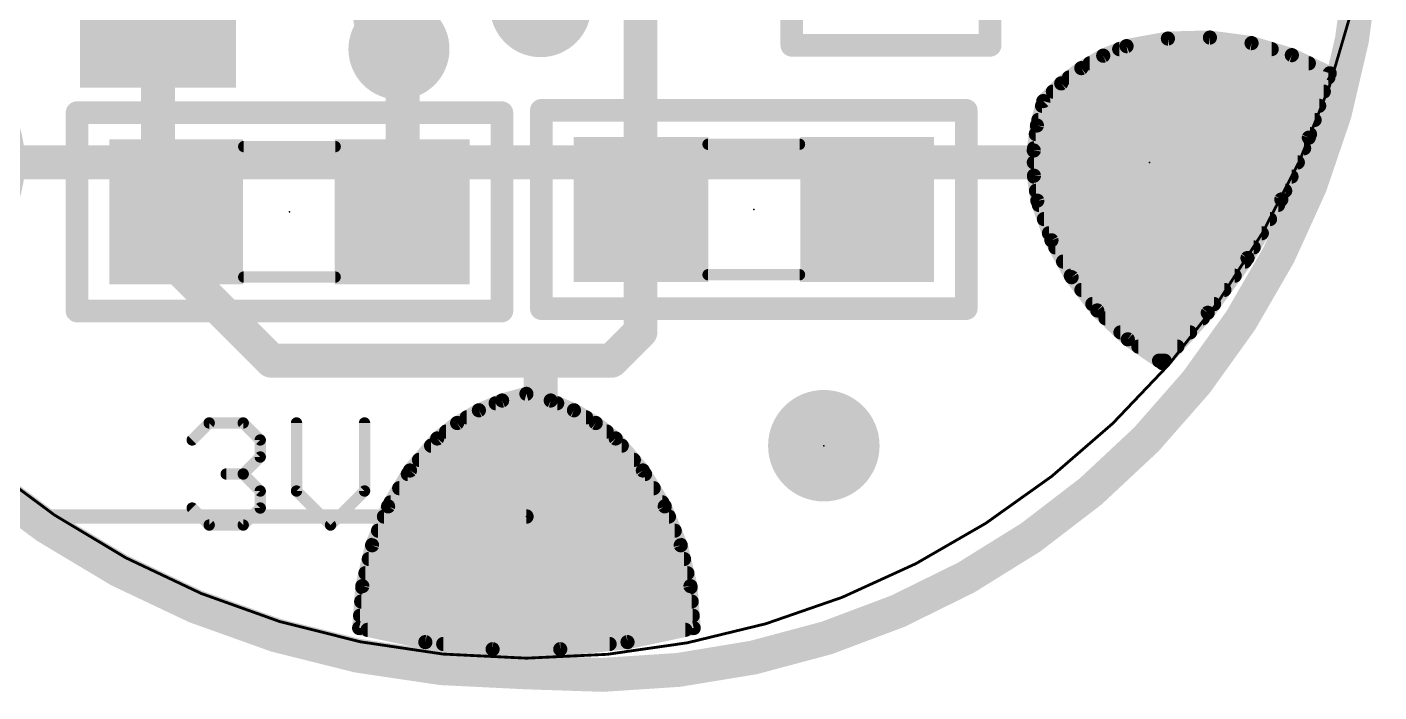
# Model space of a CAD drawing. Extents: x -11.9 to 7.7, y -7.9 to 11.9.
# Drawn here: x -4.48 to 7.65, y -7.92 to -1.96 of the extents above; entities that cross this region are included whole.
import ezdxf

# ---------------------------------------------------------------- set-up
doc = ezdxf.new("R2010")
doc.units = 0
for name, color, linetype in [('1', 12, 'CONTINUOUS'), ('16', 132, 'CONTINUOUS'), ('17', 110, 'CONTINUOUS'), ('18', 110, 'CONTINUOUS'), ('20', 53, 'CONTINUOUS'), ('21', 53, 'CONTINUOUS'), ('23', 53, 'CONTINUOUS'), ('47', 253, 'CONTINUOUS'), ('51', 53, 'CONTINUOUS')]:
    doc.layers.add(name, color=color, linetype=linetype)

# ---------------------------------------------------------------- blocks, each defined once
blk = doc.blocks.new('RECT')
blk.add_solid([(-0.5, -0.5), (0.5, -0.5), (-0.5, 0.5), (0.5, 0.5)])
blk = doc.blocks.new('PIE')
at = {"const_width": 0.5}
blk.add_lwpolyline([(0, -0.25, 1), (0, 0.25, 1), (0, -0.25)], format="xyb", dxfattribs=at)
blk = doc.blocks.new('ROUNDP')
at = {"const_width": 0.5}
blk.add_lwpolyline([(0, -0.25, 1), (0, 0.25, 1), (0, -0.25)], format="xyb", dxfattribs=at)
blk = doc.blocks.new('ROUNDV')
at = {"const_width": 0.5}
blk.add_lwpolyline([(0, -0.25, 1), (0, 0.25, 1), (0, -0.25)], format="xyb", dxfattribs=at)

msp = doc.modelspace()

# ---------------------------------------------------------------- linework, layer by layer
at = {"layer": '1'}
for points, const_width in [([(1.023, -1.651), (1.023, -3.597)], 0.3048), ([(-3.304, -3.455), (-3.304, -1.806)], 0.3048), ([(-1.109, -2.159), (-1.143, -2.159)], 0.3048), ([(-1.109, -3.618), (-1.109, -2.159)], 0.3048), ([(5.7525, -2.0643), (5.3818, -2.1322)], 0.127), ([(6.1294, -2.0552), (5.7525, -2.0643)], 0.127), ([(6.503, -2.1052), (6.1294, -2.0552)], 0.127), ([(6.8642, -2.213), (6.503, -2.1052)], 0.127), ([(5.1725, -2.2175), (4.9761, -2.3295)], 0.127), ([(5.3818, -2.1322), (5.1725, -2.2175)], 0.127), ([(5.316, -2.159), (6.6833, -2.159)], 0.127), ([(7.204, -2.376), (6.8642, -2.213)], 0.127), ([(4.9761, -2.3295), (4.7961, -2.4661)], 0.127), ([(5.0524, -2.286), (7.0164, -2.286)], 0.127), ([(4.7961, -2.4661), (4.6354, -2.625)], 0.127), ([(4.866, -2.413), (7.192, -2.413)], 0.127), ([(7.0166, -2.9529), (7.204, -2.376)], 0.127), ([(4.7213, -2.54), (7.1507, -2.54)], 0.127), ([(4.6354, -2.625), (4.5781, -2.8436)], 0.127), ([(4.6244, -2.667), (7.1095, -2.667)], 0.127), ([(4.5781, -2.8436), (4.5498, -3.0679)], 0.127), ([(4.5911, -2.794), (7.0682, -2.794)], 0.127), ([(4.5683, -2.921), (7.0269, -2.921)], 0.127), ([(6.7698, -3.5071), (7.0166, -2.9529)], 0.127), ([(3.055, -3.597), (3.477, -3.175)], 0.3048), ([(3.477, -3.175), (5.588, -3.175)], 0.3048), ([(4.5498, -3.0679), (4.551, -3.2939)], 0.127), ([(4.5523, -3.048), (6.9742, -3.048)], 0.127), ([(4.5504, -3.175), (6.9177, -3.175)], 0.127), ([(4.551, -3.2939), (4.5818, -3.5178)], 0.127), ([(4.5522, -3.302), (6.8611, -3.302)], 0.127), ([(-3.141, -3.618), (-3.304, -3.455)], 0.3048), ([(4.5696, -3.429), (6.8046, -3.429)], 0.127), ([(-3.141, -3.618), (-3.141, -4.098)], 0.3048), ([(1.023, -3.597), (1.023, -4.692)], 0.3048), ([(4.5818, -3.5178), (4.7083, -3.8729)], 0.127), ([(4.5954, -3.556), (6.7416, -3.556)], 0.127), ([(6.4665, -4.0324), (6.7698, -3.5071)], 0.127), ([(4.6407, -3.683), (6.6683, -3.683)], 0.127), ([(4.6859, -3.81), (6.5949, -3.81)], 0.127), ([(4.7083, -3.8729), (4.8889, -4.2037)], 0.127), ([(4.7433, -3.937), (6.5216, -3.937)], 0.127), ([(-3.141, -4.098), (-2.286, -4.953)], 0.3048), ([(4.8126, -4.064), (6.4436, -4.064)], 0.127), ([(6.1099, -4.5232), (6.4665, -4.0324)], 0.127), ([(4.8819, -4.191), (6.3513, -4.191)], 0.127), ([(4.8889, -4.2037), (5.119, -4.5023)], 0.127), ([(4.977, -4.318), (6.259, -4.318)], 0.127), ([(5.0748, -4.445), (6.1668, -4.445)], 0.127), ([(5.119, -4.5023), (5.3929, -4.7612)], 0.127), ([(5.704, -4.974), (6.1099, -4.5232)], 0.127), ([(1.023, -4.692), (0.762, -4.953)], 0.3048), ([(5.1927, -4.572), (6.066, -4.572)], 0.127), ([(5.3271, -4.699), (5.9517, -4.699)], 0.127), ([(5.3929, -4.7612), (5.704, -4.974)], 0.127), ([(0.127, -4.953), (-2.286, -4.953)], 0.3048), ([(0.762, -4.953), (0.127, -4.953)], 0.3048), ([(0.127, -6.35), (0.127, -4.953)], 0.3048), ([(5.4877, -4.826), (5.8373, -4.826)], 0.127), ([(5.6733, -4.953), (5.723, -4.953)], 0.127), ([(0, -5.25), (-0.218, -5.3097)], 0.127), ([(0.218, -5.3097), (0, -5.25)], 0.127), ([(-0.4263, -5.3973), (-0.6214, -5.5114)], 0.127), ([(-0.218, -5.3097), (-0.4263, -5.3973)], 0.127), ([(-0.2758, -5.334), (0.2758, -5.334)], 0.127), ([(0.4263, -5.3973), (0.218, -5.3097)], 0.127), ([(0.6214, -5.5114), (0.4263, -5.3973)], 0.127), ([(-0.6214, -5.5114), (-0.8, -5.65)], 0.127), ([(-0.5352, -5.461), (0.5352, -5.461)], 0.127), ([(0.8, -5.65), (0.6214, -5.5114)], 0.127), ([(-0.7201, -5.588), (0.7201, -5.588)], 0.127), ([(-0.8, -5.65), (-1.0442, -5.9371)], 0.127), ([(-0.8553, -5.715), (0.8553, -5.715)], 0.127), ([(1.0442, -5.9371), (0.8, -5.65)], 0.127), ([(-0.9633, -5.842), (0.9633, -5.842)], 0.127), ([(-1.0442, -5.9371), (-1.2405, -6.2589)], 0.127), ([(-1.0636, -5.969), (1.0636, -5.969)], 0.127), ([(1.2405, -6.2589), (1.0442, -5.9371)], 0.127), ([(-1.1411, -6.096), (1.1411, -6.096)], 0.127), ([(-1.2186, -6.223), (1.2186, -6.223)], 0.127), ([(-1.2405, -6.2589), (-1.384, -6.6075)], 0.127), ([(-1.278, -6.35), (1.278, -6.35)], 0.127), ([(0.127, -6.35), (0, -6.35)], 0.3048), ([(1.384, -6.6075), (1.2405, -6.2589)], 0.127), ([(-1.3303, -6.477), (1.3303, -6.477)], 0.127), ([(-1.384, -6.6075), (-1.4712, -6.9742)], 0.127), ([(-1.3826, -6.604), (1.3826, -6.604)], 0.127), ([(1.4712, -6.9742), (1.384, -6.6075)], 0.127), ([(-1.4134, -6.731), (1.4134, -6.731)], 0.127), ([(-1.4436, -6.858), (1.4436, -6.858)], 0.127), ([(-1.4712, -6.9742), (-1.5, -7.35)], 0.127), ([(-1.472, -6.985), (1.472, -6.985)], 0.127), ([(1.5, -7.35), (1.4712, -6.9742)], 0.127), ([(-1.4818, -7.112), (1.4818, -7.112)], 0.127), ([(-1.4915, -7.239), (1.4915, -7.239)], 0.127), ([(-1.5, -7.35), (-0.9066, -7.4761)], 0.127), ([(-1.4247, -7.366), (1.4247, -7.366)], 0.127), ([(0.9066, -7.4761), (1.5, -7.35)], 0.127), ([(-0.9066, -7.4761), (-0.3033, -7.5395)], 0.127), ([(-0.7461, -7.493), (0.7461, -7.493)], 0.127), ([(-0.3033, -7.5395), (0.3033, -7.5395)], 0.127), ([(0.3033, -7.5395), (0.9066, -7.4761)], 0.127)]:
    msp.add_lwpolyline(points, dxfattribs=dict(at, const_width=const_width))
for points, const_width in [([(-1.143, -2.0828, 1), (-1.143, -2.2352)], 0.1524), ([(-1.0328, -2.159, 1), (-1.1852, -2.159)], 0.1524), ([(-1.109, -2.2352, 1), (-1.109, -2.0828)], 0.1524), ([(5.7518, -2.0325, 1), (5.7533, -2.096)], 0.0635), ([(5.7583, -2.0955, 1), (5.7468, -2.033)], 0.0635), ([(6.1336, -2.0237, 1), (6.1252, -2.0867)], 0.0635), ([(6.1301, -2.0869, 1), (6.1286, -2.0234)], 0.0635), ([(6.512, -2.0747, 1), (6.4939, -2.1356)], 0.0635), ([(6.4988, -2.1366, 1), (6.5072, -2.0737)], 0.0635), ([(5.1605, -2.1881, 1), (5.1845, -2.2469)], 0.0635), ([(5.1882, -2.2451, 1), (5.1568, -2.1899)], 0.0635), ([(5.316, -2.1273, 1), (5.316, -2.1908)], 0.0635), ([(5.3761, -2.1009, 1), (5.3875, -2.1634)], 0.0635), ([(5.3938, -2.1616, 1), (5.3698, -2.1028)], 0.0635), ([(6.6833, -2.1908, 1), (6.6833, -2.1273)], 0.0635), ([(6.8779, -2.1843, 1), (6.8504, -2.2416)], 0.0635), ([(6.8551, -2.2434, 1), (6.8732, -2.1826)], 0.0635), ([(4.9604, -2.3019, 1), (4.9919, -2.357)], 0.0635), ([(4.9953, -2.3547, 1), (4.9569, -2.3042)], 0.0635), ([(5.0524, -2.2542, 1), (5.0524, -2.3178)], 0.0635), ([(7.0164, -2.3178, 1), (7.0164, -2.2542)], 0.0635), ([(4.7769, -2.4408, 1), (4.8153, -2.4914)], 0.0635), ([(4.8184, -2.4886, 1), (4.7737, -2.4435)], 0.0635), ([(4.866, -2.3813, 1), (4.866, -2.4448)], 0.0635), ([(7.2342, -2.3858, 1), (7.1738, -2.3661)], 0.0635), ([(7.1903, -2.4046, 1), (7.2178, -2.3473)], 0.0635), ([(7.192, -2.4448, 1), (7.192, -2.3813)], 0.0635), ([(4.7213, -2.5082, 1), (4.7213, -2.5718)], 0.0635), ([(7.1507, -2.5718, 1), (7.1507, -2.5082)], 0.0635), ([(4.6244, -2.6353, 1), (4.6244, -2.6988)], 0.0635), ([(4.613, -2.6024, 1), (4.6577, -2.6476)], 0.0635), ([(4.6661, -2.633, 1), (4.6047, -2.6169)], 0.0635), ([(7.1095, -2.6988, 1), (7.1095, -2.6353)], 0.0635), ([(4.6096, -2.8476, 1), (4.5466, -2.8397)], 0.0635), ([(4.5911, -2.7622, 1), (4.5911, -2.8258)], 0.0635), ([(7.0682, -2.8258, 1), (7.0682, -2.7622)], 0.0635), ([(4.5683, -2.8893, 1), (4.5683, -2.9528)], 0.0635), ([(4.5474, -2.8356, 1), (4.6088, -2.8517)], 0.0635), ([(7.0456, -2.9658, 1), (6.9876, -2.94)], 0.0635), ([(7.0269, -2.9528, 1), (7.0269, -2.8893)], 0.0635), ([(3.477, -3.0988, 1), (3.477, -3.2512)], 0.1524), ([(3.5309, -3.2289, 1), (3.4231, -3.1211)], 0.1524), ([(4.5816, -3.0677, 1), (4.5181, -3.0681)], 0.0635), ([(4.5523, -3.0162, 1), (4.5523, -3.0798)], 0.0635), ([(5.588, -3.2512, 1), (5.588, -3.0988)], 0.1524), ([(6.9742, -3.0798, 1), (6.9742, -3.0162)], 0.0635), ([(6.9864, -2.9431, 1), (7.0468, -2.9627)], 0.0635), ([(4.5183, -3.0639, 1), (4.5813, -3.0719)], 0.0635), ([(4.5504, -3.1433, 1), (4.5504, -3.2068)], 0.0635), ([(6.9177, -3.2068, 1), (6.9177, -3.1433)], 0.0635), ([(4.5825, -3.2896, 1), (4.5196, -3.2982)], 0.0635), ([(4.5193, -3.2941, 1), (4.5828, -3.2937)], 0.0635), ([(4.5522, -3.2702, 1), (4.5522, -3.3338)], 0.0635), ([(6.8611, -3.3338, 1), (6.8611, -3.2702)], 0.0635), ([(-3.2501, -3.4011, 1), (-3.3579, -3.5089)], 0.1524), ([(-3.3802, -3.455, 1), (-3.2278, -3.455)], 0.1524), ([(4.5696, -3.3973, 1), (4.5696, -3.4608)], 0.0635), ([(6.8046, -3.4608, 1), (6.8046, -3.3973)], 0.0635), ([(-3.0648, -3.618, 1), (-3.2172, -3.618)], 0.1524), ([(-3.1949, -3.6719, 1), (-3.0871, -3.5641)], 0.1524), ([(1.0992, -3.597, 1), (0.9468, -3.597)], 0.1524), ([(3.0011, -3.5431, 1), (3.1089, -3.6509)], 0.1524), ([(4.6117, -3.5072, 1), (4.5519, -3.5285)], 0.0635), ([(4.5503, -3.5221, 1), (4.6132, -3.5135)], 0.0635), ([(4.5954, -3.5242, 1), (4.5954, -3.5878)], 0.0635), ([(6.7408, -3.4942, 1), (6.7988, -3.52)], 0.0635), ([(6.7416, -3.5878, 1), (6.7416, -3.5242)], 0.0635), ([(6.7973, -3.523, 1), (6.7423, -3.4912)], 0.0635), ([(-1.1852, -3.618, 1), (-1.0328, -3.618)], 0.1524), ([(0.9468, -3.597, 1), (1.0992, -3.597)], 0.1524), ([(4.6407, -3.6513, 1), (4.6407, -3.7148)], 0.0635), ([(6.6683, -3.7148, 1), (6.6683, -3.6513)], 0.0635), ([(4.6859, -3.7782, 1), (4.6859, -3.8418)], 0.0635), ([(6.5949, -3.8418, 1), (6.5949, -3.7782)], 0.0635), ([(4.7362, -3.8577, 1), (4.6805, -3.8881)], 0.0635), ([(4.6784, -3.8835, 1), (4.7383, -3.8622)], 0.0635), ([(4.7433, -3.9053, 1), (4.7433, -3.9688)], 0.0635), ([(6.5216, -3.9688, 1), (6.5216, -3.9053)], 0.0635), ([(-3.0871, -4.0441, 1), (-3.1949, -4.1519)], 0.1524), ([(4.8126, -4.0323, 1), (4.8126, -4.0957)], 0.0635), ([(6.439, -4.0166, 1), (6.494, -4.0483)], 0.0635), ([(6.4922, -4.0511, 1), (6.4408, -4.0138)], 0.0635), ([(6.4436, -4.0957, 1), (6.4436, -4.0323)], 0.0635), ([(-3.2172, -4.098, 1), (-3.0648, -4.098)], 0.1524), ([(4.8819, -4.1593, 1), (4.8819, -4.2227)], 0.0635), ([(4.914, -4.1844, 1), (4.8637, -4.2231)], 0.0635), ([(4.861, -4.2189, 1), (4.9168, -4.1885)], 0.0635), ([(6.3513, -4.2227, 1), (6.3513, -4.1593)], 0.0635), ([(4.977, -4.2863, 1), (4.977, -4.3498)], 0.0635), ([(6.259, -4.3498, 1), (6.259, -4.2863)], 0.0635), ([(5.0748, -4.4133, 1), (5.0748, -4.4768)], 0.0635), ([(5.1408, -4.4792, 1), (5.0972, -4.5254)], 0.0635), ([(5.0938, -4.5217, 1), (5.1441, -4.4829)], 0.0635), ([(6.0843, -4.5046, 1), (6.1356, -4.5419)], 0.0635), ([(6.1335, -4.5445, 1), (6.0863, -4.502)], 0.0635), ([(6.1668, -4.4768, 1), (6.1668, -4.4133)], 0.0635), ([(1.0769, -4.7459, 1), (0.9691, -4.6381)], 0.1524), ([(5.1927, -4.5403, 1), (5.1927, -4.6037)], 0.0635), ([(6.066, -4.6037, 1), (6.066, -4.5403)], 0.0635), ([(0.9468, -4.692, 1), (1.0992, -4.692)], 0.1524), ([(5.3271, -4.6673, 1), (5.3271, -4.7307)], 0.0635), ([(5.4109, -4.735, 1), (5.375, -4.7874)], 0.0635), ([(5.3711, -4.7843, 1), (5.4147, -4.7381)], 0.0635), ([(5.9517, -4.7307, 1), (5.9517, -4.6673)], 0.0635), ([(-2.286, -4.8768, 1), (-2.286, -5.0292)], 0.1524), ([(-2.3399, -5.0069, 1), (-2.2321, -4.8991)], 0.1524), ([(0.127, -4.8768, 1), (0.127, -5.0292)], 0.1524), ([(0.2032, -4.953, 1), (0.0508, -4.953)], 0.1524), ([(0.127, -5.0292, 1), (0.127, -4.8768)], 0.1524), ([(0.7081, -4.8991, 1), (0.8159, -5.0069)], 0.1524), ([(0.762, -5.0292, 1), (0.762, -4.8768)], 0.1524), ([(5.4877, -4.7943, 1), (5.4877, -4.8578)], 0.0635), ([(5.8373, -4.8578, 1), (5.8373, -4.7943)], 0.0635), ([(5.6733, -4.9213, 1), (5.6733, -4.9848)], 0.0635), ([(5.6804, -4.9528, 1), (5.7276, -4.9953)], 0.0635), ([(5.6861, -5.0002, 1), (5.722, -4.9478)], 0.0635), ([(5.723, -4.9848, 1), (5.723, -4.9213)], 0.0635), ([(0.0084, -5.2194, 1), (-0.0084, -5.2806)], 0.0635), ([(0.0084, -5.2806, 1), (-0.0084, -5.2194)], 0.0635), ([(-0.4103, -5.4247, 1), (-0.4424, -5.3699)], 0.0635), ([(-0.2758, -5.3023, 1), (-0.2758, -5.3658)], 0.0635), ([(-0.2264, -5.2791, 1), (-0.2096, -5.3403)], 0.0635), ([(-0.2057, -5.339, 1), (-0.2303, -5.2804)], 0.0635), ([(0.2303, -5.2804, 1), (0.2057, -5.339)], 0.0635), ([(0.2096, -5.3403, 1), (0.2264, -5.2791)], 0.0635), ([(0.2758, -5.3658, 1), (0.2758, -5.3023)], 0.0635), ([(0.4424, -5.3699, 1), (0.4103, -5.4247)], 0.0635), ([(-0.6375, -5.484, 1), (-0.6054, -5.5388)], 0.0635), ([(-0.602, -5.5365, 1), (-0.6409, -5.4863)], 0.0635), ([(-0.5352, -5.4293, 1), (-0.5352, -5.4928)], 0.0635), ([(-0.4386, -5.3681, 1), (-0.414, -5.4266)], 0.0635), ([(0.414, -5.4266, 1), (0.4386, -5.3681)], 0.0635), ([(0.5352, -5.4928, 1), (0.5352, -5.4293)], 0.0635), ([(0.6409, -5.4863, 1), (0.602, -5.5365)], 0.0635), ([(0.6054, -5.5388, 1), (0.6375, -5.484)], 0.0635), ([(-0.7201, -5.5563, 1), (-0.7201, -5.6197)], 0.0635), ([(0.7201, -5.6197, 1), (0.7201, -5.5563)], 0.0635), ([(-0.8553, -5.6833, 1), (-0.8553, -5.7467)], 0.0635), ([(-0.8195, -5.6249, 1), (-0.7805, -5.6751)], 0.0635), ([(-0.7758, -5.6706, 1), (-0.8242, -5.6294)], 0.0635), ([(0.8242, -5.6294, 1), (0.7758, -5.6706)], 0.0635), ([(0.7805, -5.6751, 1), (0.8195, -5.6249)], 0.0635), ([(0.8553, -5.7467, 1), (0.8553, -5.6833)], 0.0635), ([(-0.9633, -5.8103, 1), (-0.9633, -5.8738)], 0.0635), ([(0.9633, -5.8738, 1), (0.9633, -5.8103)], 0.0635), ([(-1.0636, -5.9373, 1), (-1.0636, -6.0008)], 0.0635), ([(-1.0684, -5.9166, 1), (-1.02, -5.9577)], 0.0635), ([(-1.0171, -5.9537, 1), (-1.0713, -5.9206)], 0.0635), ([(1.0713, -5.9206, 1), (1.0171, -5.9537)], 0.0635), ([(1.02, -5.9577, 1), (1.0684, -5.9166)], 0.0635), ([(1.0636, -6.0008, 1), (1.0636, -5.9373)], 0.0635), ([(-1.1411, -6.0643, 1), (-1.1411, -6.1277)], 0.0635), ([(1.1411, -6.1277, 1), (1.1411, -6.0643)], 0.0635), ([(-1.2186, -6.1913, 1), (-1.2186, -6.2547)], 0.0635), ([(1.2186, -6.2547, 1), (1.2186, -6.1913)], 0.0635), ([(-1.278, -6.3183, 1), (-1.278, -6.3818)], 0.0635), ([(-1.2676, -6.2424, 1), (-1.2134, -6.2755)], 0.0635), ([(-1.2111, -6.271, 1), (-1.2698, -6.2468)], 0.0635), ([(0, -6.2738, 1), (0, -6.4262)], 0.1524), ([(0.0508, -6.35, 1), (0.2032, -6.35)], 0.1524), ([(0.127, -6.4262, 1), (0.127, -6.2738)], 0.1524), ([(1.2698, -6.2468, 1), (1.2111, -6.271)], 0.0635), ([(1.2134, -6.2755, 1), (1.2676, -6.2424)], 0.0635), ([(1.278, -6.3818, 1), (1.278, -6.3183)], 0.0635), ([(-1.3303, -6.4453, 1), (-1.3303, -6.5088)], 0.0635), ([(1.3303, -6.5088, 1), (1.3303, -6.4453)], 0.0635), ([(-1.3531, -6.6148, 1), (-1.4149, -6.6001)], 0.0635), ([(-1.3826, -6.5723, 1), (-1.3826, -6.6357)], 0.0635), ([(1.4149, -6.6001, 1), (1.3531, -6.6148)], 0.0635), ([(1.3826, -6.6357, 1), (1.3826, -6.5723)], 0.0635), ([(-1.4134, -6.6993, 1), (-1.4134, -6.7628)], 0.0635), ([(-1.4133, -6.5954, 1), (-1.3546, -6.6196)], 0.0635), ([(1.3546, -6.6196, 1), (1.4133, -6.5954)], 0.0635), ([(1.4134, -6.7628, 1), (1.4134, -6.6993)], 0.0635), ([(-1.4436, -6.8263, 1), (-1.4436, -6.8898)], 0.0635), ([(1.4436, -6.8898, 1), (1.4436, -6.8263)], 0.0635), ([(-1.472, -6.9533, 1), (-1.472, -7.0168)], 0.0635), ([(-1.5021, -6.9668, 1), (-1.4403, -6.9815)], 0.0635), ([(-1.4396, -6.9766, 1), (-1.5029, -6.9717)], 0.0635), ([(1.5029, -6.9717, 1), (1.4396, -6.9766)], 0.0635), ([(1.4403, -6.9815, 1), (1.5021, -6.9668)], 0.0635), ([(1.472, -7.0168, 1), (1.472, -6.9533)], 0.0635), ([(-1.4818, -7.0803, 1), (-1.4818, -7.1437)], 0.0635), ([(1.4818, -7.1437, 1), (1.4818, -7.0803)], 0.0635), ([(-1.4915, -7.2073, 1), (-1.4915, -7.2708)], 0.0635), ([(1.4915, -7.2708, 1), (1.4915, -7.2073)], 0.0635), ([(-1.4934, -7.3189, 1), (-1.5066, -7.3811)], 0.0635), ([(-1.5317, -7.3476, 1), (-1.4683, -7.3524)], 0.0635), ([(-1.4247, -7.3343, 1), (-1.4247, -7.3978)], 0.0635), ([(1.4247, -7.3978, 1), (1.4247, -7.3343)], 0.0635), ([(1.4683, -7.3524, 1), (1.5317, -7.3476)], 0.0635), ([(1.5066, -7.3811, 1), (1.4934, -7.3189)], 0.0635), ([(-0.9033, -7.4445, 1), (-0.9099, -7.5077)], 0.0635), ([(-0.9132, -7.5072, 1), (-0.9, -7.4451)], 0.0635), ([(-0.7461, -7.4613, 1), (-0.7461, -7.5248)], 0.0635), ([(-0.3033, -7.5078, 1), (-0.3033, -7.5713)], 0.0635), ([(-0.3066, -7.5711, 1), (-0.3, -7.508)], 0.0635), ([(0.3, -7.508, 1), (0.3066, -7.5711)], 0.0635), ([(0.3033, -7.5713, 1), (0.3033, -7.5078)], 0.0635), ([(0.7461, -7.5248, 1), (0.7461, -7.4613)], 0.0635), ([(0.9, -7.4451, 1), (0.9132, -7.5072)], 0.0635), ([(0.9099, -7.5077, 1), (0.9033, -7.4445)], 0.0635)]:
    msp.add_lwpolyline(points, format="xyb", dxfattribs=dict(at, const_width=const_width))
at = {"layer": '16'}
for points, const_width in [([(-7.747, 0, 0.4142), (0, -7.747)], 0.3048), ([(0, -7.747, 0.4142), (7.493, -1.397)], 0.3048), ([(-1.397, -1.778, 0.4142), (-1.143, -2.159)], 0.3048), ([(-1.1579, -2.2337, 1), (-1.1281, -2.0843)], 0.1524), ([(5.7518, -2.0325, 1), (5.7533, -2.096)], 0.0635), ([(5.7583, -2.0955, 1), (5.7468, -2.033)], 0.0635), ([(6.1336, -2.0237, 1), (6.1252, -2.0867)], 0.0635), ([(6.1301, -2.0869, 1), (6.1286, -2.0234)], 0.0635), ([(6.512, -2.0747, 1), (6.4939, -2.1356)], 0.0635), ([(6.4988, -2.1366, 1), (6.5072, -2.0737)], 0.0635), ([(5.1605, -2.1881, 1), (5.1845, -2.2469)], 0.0635), ([(5.1882, -2.2451, 1), (5.1568, -2.1899)], 0.0635), ([(5.316, -2.1273, 1), (5.316, -2.1908)], 0.0635), ([(5.3761, -2.1009, 1), (5.3875, -2.1634)], 0.0635), ([(5.3938, -2.1616, 1), (5.3698, -2.1028)], 0.0635), ([(6.6833, -2.1908, 1), (6.6833, -2.1273)], 0.0635), ([(6.8779, -2.1843, 1), (6.8504, -2.2416)], 0.0635), ([(6.8551, -2.2434, 1), (6.8732, -2.1826)], 0.0635), ([(4.9604, -2.3019, 1), (4.9919, -2.357)], 0.0635), ([(4.9953, -2.3547, 1), (4.9569, -2.3042)], 0.0635), ([(5.0524, -2.2542, 1), (5.0524, -2.3178)], 0.0635), ([(7.0164, -2.3178, 1), (7.0164, -2.2542)], 0.0635), ([(4.7769, -2.4408, 1), (4.8153, -2.4914)], 0.0635), ([(4.8184, -2.4886, 1), (4.7737, -2.4435)], 0.0635), ([(4.866, -2.3813, 1), (4.866, -2.4448)], 0.0635), ([(7.2342, -2.3858, 1), (7.1738, -2.3661)], 0.0635), ([(7.1903, -2.4046, 1), (7.2178, -2.3473)], 0.0635), ([(7.192, -2.4448, 1), (7.192, -2.3813)], 0.0635), ([(4.7213, -2.5082, 1), (4.7213, -2.5718)], 0.0635), ([(7.1507, -2.5718, 1), (7.1507, -2.5082)], 0.0635), ([(4.6244, -2.6353, 1), (4.6244, -2.6988)], 0.0635), ([(4.613, -2.6024, 1), (4.6577, -2.6476)], 0.0635), ([(4.6661, -2.633, 1), (4.6047, -2.6169)], 0.0635), ([(7.1095, -2.6988, 1), (7.1095, -2.6353)], 0.0635), ([(4.6096, -2.8476, 1), (4.5466, -2.8397)], 0.0635), ([(4.5911, -2.7622, 1), (4.5911, -2.8258)], 0.0635), ([(7.0682, -2.8258, 1), (7.0682, -2.7622)], 0.0635), ([(4.5683, -2.8893, 1), (4.5683, -2.9528)], 0.0635), ([(4.5474, -2.8356, 1), (4.6088, -2.8517)], 0.0635), ([(7.0456, -2.9658, 1), (6.9876, -2.94)], 0.0635), ([(7.0269, -2.9528, 1), (7.0269, -2.8893)], 0.0635), ([(4.5816, -3.0677, 1), (4.5181, -3.0681)], 0.0635), ([(4.5523, -3.0162, 1), (4.5523, -3.0798)], 0.0635), ([(5.588, -3.2512, 1), (5.588, -3.0988)], 0.1524), ([(6.9742, -3.0798, 1), (6.9742, -3.0162)], 0.0635), ([(6.9864, -2.9431, 1), (7.0468, -2.9627)], 0.0635), ([(4.5183, -3.0639, 1), (4.5813, -3.0719)], 0.0635), ([(4.5504, -3.1433, 1), (4.5504, -3.2068)], 0.0635), ([(6.9177, -3.2068, 1), (6.9177, -3.1433)], 0.0635), ([(4.5825, -3.2896, 1), (4.5196, -3.2982)], 0.0635), ([(4.5193, -3.2941, 1), (4.5828, -3.2937)], 0.0635), ([(4.5522, -3.2702, 1), (4.5522, -3.3338)], 0.0635), ([(6.8611, -3.3338, 1), (6.8611, -3.2702)], 0.0635), ([(4.5696, -3.3973, 1), (4.5696, -3.4608)], 0.0635), ([(6.8046, -3.4608, 1), (6.8046, -3.3973)], 0.0635), ([(4.6117, -3.5072, 1), (4.5519, -3.5285)], 0.0635), ([(4.5503, -3.5221, 1), (4.6132, -3.5135)], 0.0635), ([(4.5954, -3.5242, 1), (4.5954, -3.5878)], 0.0635), ([(6.7408, -3.4942, 1), (6.7988, -3.52)], 0.0635), ([(6.7416, -3.5878, 1), (6.7416, -3.5242)], 0.0635), ([(6.7973, -3.523, 1), (6.7423, -3.4912)], 0.0635), ([(4.6407, -3.6513, 1), (4.6407, -3.7148)], 0.0635), ([(6.6683, -3.7148, 1), (6.6683, -3.6513)], 0.0635), ([(4.6859, -3.7782, 1), (4.6859, -3.8418)], 0.0635), ([(6.5949, -3.8418, 1), (6.5949, -3.7782)], 0.0635), ([(4.7362, -3.8577, 1), (4.6805, -3.8881)], 0.0635), ([(4.6784, -3.8835, 1), (4.7383, -3.8622)], 0.0635), ([(4.7433, -3.9053, 1), (4.7433, -3.9688)], 0.0635), ([(6.5216, -3.9688, 1), (6.5216, -3.9053)], 0.0635), ([(4.8126, -4.0323, 1), (4.8126, -4.0957)], 0.0635), ([(6.439, -4.0166, 1), (6.494, -4.0483)], 0.0635), ([(6.4922, -4.0511, 1), (6.4408, -4.0138)], 0.0635), ([(6.4436, -4.0957, 1), (6.4436, -4.0323)], 0.0635), ([(4.8819, -4.1593, 1), (4.8819, -4.2227)], 0.0635), ([(4.914, -4.1844, 1), (4.8637, -4.2231)], 0.0635), ([(4.861, -4.2189, 1), (4.9168, -4.1885)], 0.0635), ([(6.3513, -4.2227, 1), (6.3513, -4.1593)], 0.0635), ([(4.977, -4.2863, 1), (4.977, -4.3498)], 0.0635), ([(6.259, -4.3498, 1), (6.259, -4.2863)], 0.0635), ([(5.0748, -4.4133, 1), (5.0748, -4.4768)], 0.0635), ([(5.1408, -4.4792, 1), (5.0972, -4.5254)], 0.0635), ([(5.0938, -4.5217, 1), (5.1441, -4.4829)], 0.0635), ([(6.0843, -4.5046, 1), (6.1356, -4.5419)], 0.0635), ([(6.1335, -4.5445, 1), (6.0863, -4.502)], 0.0635), ([(6.1668, -4.4768, 1), (6.1668, -4.4133)], 0.0635), ([(5.1927, -4.5403, 1), (5.1927, -4.6037)], 0.0635), ([(6.066, -4.6037, 1), (6.066, -4.5403)], 0.0635), ([(5.3271, -4.6673, 1), (5.3271, -4.7307)], 0.0635), ([(5.4109, -4.735, 1), (5.375, -4.7874)], 0.0635), ([(5.3711, -4.7843, 1), (5.4147, -4.7381)], 0.0635), ([(5.9517, -4.7307, 1), (5.9517, -4.6673)], 0.0635), ([(5.4877, -4.7943, 1), (5.4877, -4.8578)], 0.0635), ([(5.8373, -4.8578, 1), (5.8373, -4.7943)], 0.0635), ([(5.6733, -4.9213, 1), (5.6733, -4.9848)], 0.0635), ([(5.6804, -4.9528, 1), (5.7276, -4.9953)], 0.0635), ([(5.6861, -5.0002, 1), (5.722, -4.9478)], 0.0635), ([(5.723, -4.9848, 1), (5.723, -4.9213)], 0.0635), ([(0.0084, -5.2194, 1), (-0.0084, -5.2806)], 0.0635), ([(0.0084, -5.2806, 1), (-0.0084, -5.2194)], 0.0635), ([(-0.4103, -5.4247, 1), (-0.4424, -5.3699)], 0.0635), ([(-0.2758, -5.3023, 1), (-0.2758, -5.3658)], 0.0635), ([(-0.2264, -5.2791, 1), (-0.2096, -5.3403)], 0.0635), ([(-0.2057, -5.339, 1), (-0.2303, -5.2804)], 0.0635), ([(0.2303, -5.2804, 1), (0.2057, -5.339)], 0.0635), ([(0.2096, -5.3403, 1), (0.2264, -5.2791)], 0.0635), ([(0.2758, -5.3658, 1), (0.2758, -5.3023)], 0.0635), ([(0.4424, -5.3699, 1), (0.4103, -5.4247)], 0.0635), ([(-0.6375, -5.484, 1), (-0.6054, -5.5388)], 0.0635), ([(-0.602, -5.5365, 1), (-0.6409, -5.4863)], 0.0635), ([(-0.5352, -5.4293, 1), (-0.5352, -5.4928)], 0.0635), ([(-0.4386, -5.3681, 1), (-0.414, -5.4266)], 0.0635), ([(0.414, -5.4266, 1), (0.4386, -5.3681)], 0.0635), ([(0.5352, -5.4928, 1), (0.5352, -5.4293)], 0.0635), ([(0.6409, -5.4863, 1), (0.602, -5.5365)], 0.0635), ([(0.6054, -5.5388, 1), (0.6375, -5.484)], 0.0635), ([(-0.7201, -5.5563, 1), (-0.7201, -5.6197)], 0.0635), ([(0.7201, -5.6197, 1), (0.7201, -5.5563)], 0.0635), ([(-0.8553, -5.6833, 1), (-0.8553, -5.7467)], 0.0635), ([(-0.8195, -5.6249, 1), (-0.7805, -5.6751)], 0.0635), ([(-0.7758, -5.6706, 1), (-0.8242, -5.6294)], 0.0635), ([(0.8242, -5.6294, 1), (0.7758, -5.6706)], 0.0635), ([(0.7805, -5.6751, 1), (0.8195, -5.6249)], 0.0635), ([(0.8553, -5.7467, 1), (0.8553, -5.6833)], 0.0635), ([(-0.9633, -5.8103, 1), (-0.9633, -5.8738)], 0.0635), ([(0.9633, -5.8738, 1), (0.9633, -5.8103)], 0.0635), ([(-1.0636, -5.9373, 1), (-1.0636, -6.0008)], 0.0635), ([(-1.0684, -5.9166, 1), (-1.02, -5.9577)], 0.0635), ([(-1.0171, -5.9537, 1), (-1.0713, -5.9206)], 0.0635), ([(1.0713, -5.9206, 1), (1.0171, -5.9537)], 0.0635), ([(1.02, -5.9577, 1), (1.0684, -5.9166)], 0.0635), ([(1.0636, -6.0008, 1), (1.0636, -5.9373)], 0.0635), ([(-1.1411, -6.0643, 1), (-1.1411, -6.1277)], 0.0635), ([(1.1411, -6.1277, 1), (1.1411, -6.0643)], 0.0635), ([(-1.2186, -6.1913, 1), (-1.2186, -6.2547)], 0.0635), ([(1.2186, -6.2547, 1), (1.2186, -6.1913)], 0.0635), ([(-1.278, -6.3183, 1), (-1.278, -6.3818)], 0.0635), ([(-1.2676, -6.2424, 1), (-1.2134, -6.2755)], 0.0635), ([(-1.2111, -6.271, 1), (-1.2698, -6.2468)], 0.0635), ([(1.2698, -6.2468, 1), (1.2111, -6.271)], 0.0635), ([(1.2134, -6.2755, 1), (1.2676, -6.2424)], 0.0635), ([(1.278, -6.3818, 1), (1.278, -6.3183)], 0.0635), ([(-1.3303, -6.4453, 1), (-1.3303, -6.5088)], 0.0635), ([(1.3303, -6.5088, 1), (1.3303, -6.4453)], 0.0635), ([(-1.3531, -6.6148, 1), (-1.4149, -6.6001)], 0.0635), ([(-1.3826, -6.5723, 1), (-1.3826, -6.6357)], 0.0635), ([(1.4149, -6.6001, 1), (1.3531, -6.6148)], 0.0635), ([(1.3826, -6.6357, 1), (1.3826, -6.5723)], 0.0635), ([(-1.4134, -6.6993, 1), (-1.4134, -6.7628)], 0.0635), ([(-1.4133, -6.5954, 1), (-1.3546, -6.6196)], 0.0635), ([(1.3546, -6.6196, 1), (1.4133, -6.5954)], 0.0635), ([(1.4134, -6.7628, 1), (1.4134, -6.6993)], 0.0635), ([(-1.4436, -6.8263, 1), (-1.4436, -6.8898)], 0.0635), ([(1.4436, -6.8898, 1), (1.4436, -6.8263)], 0.0635), ([(-1.472, -6.9533, 1), (-1.472, -7.0168)], 0.0635), ([(-1.5021, -6.9668, 1), (-1.4403, -6.9815)], 0.0635), ([(-1.4396, -6.9766, 1), (-1.5029, -6.9717)], 0.0635), ([(1.5029, -6.9717, 1), (1.4396, -6.9766)], 0.0635), ([(1.4403, -6.9815, 1), (1.5021, -6.9668)], 0.0635), ([(1.472, -7.0168, 1), (1.472, -6.9533)], 0.0635), ([(-1.4818, -7.0803, 1), (-1.4818, -7.1437)], 0.0635), ([(1.4818, -7.1437, 1), (1.4818, -7.0803)], 0.0635), ([(-1.4915, -7.2073, 1), (-1.4915, -7.2708)], 0.0635), ([(1.4915, -7.2708, 1), (1.4915, -7.2073)], 0.0635), ([(-1.4934, -7.3189, 1), (-1.5066, -7.3811)], 0.0635), ([(-1.5317, -7.3476, 1), (-1.4683, -7.3524)], 0.0635), ([(-1.4247, -7.3343, 1), (-1.4247, -7.3978)], 0.0635), ([(1.4247, -7.3978, 1), (1.4247, -7.3343)], 0.0635), ([(1.4683, -7.3524, 1), (1.5317, -7.3476)], 0.0635), ([(1.5066, -7.3811, 1), (1.4934, -7.3189)], 0.0635), ([(-0.9033, -7.4445, 1), (-0.9099, -7.5077)], 0.0635), ([(-0.9132, -7.5072, 1), (-0.9, -7.4451)], 0.0635), ([(-0.7461, -7.4613, 1), (-0.7461, -7.5248)], 0.0635), ([(-0.3033, -7.5078, 1), (-0.3033, -7.5713)], 0.0635), ([(-0.3066, -7.5711, 1), (-0.3, -7.508)], 0.0635), ([(0.3, -7.508, 1), (0.3066, -7.5711)], 0.0635), ([(0.3033, -7.5713, 1), (0.3033, -7.5078)], 0.0635), ([(0.7461, -7.5248, 1), (0.7461, -7.4613)], 0.0635), ([(0.9, -7.4451, 1), (0.9132, -7.5072)], 0.0635), ([(0.9099, -7.5077, 1), (0.9033, -7.4445)], 0.0635), ([(0.0063, -7.6711, 1), (-0.0063, -7.8229)], 0.1524), ([(0, -7.8232, 1), (0, -7.6708)], 0.1524)]:
    msp.add_lwpolyline(points, format="xyb", dxfattribs=dict(at, const_width=const_width))
for points, const_width in [([(5.7525, -2.0643), (5.3818, -2.1322)], 0.127), ([(6.1294, -2.0552), (5.7525, -2.0643)], 0.127), ([(6.503, -2.1052), (6.1294, -2.0552)], 0.127), ([(6.8642, -2.213), (6.503, -2.1052)], 0.127), ([(5.1725, -2.2175), (4.9761, -2.3295)], 0.127), ([(5.3818, -2.1322), (5.1725, -2.2175)], 0.127), ([(5.316, -2.159), (6.6833, -2.159)], 0.127), ([(7.204, -2.376), (6.8642, -2.213)], 0.127), ([(4.9761, -2.3295), (4.7961, -2.4661)], 0.127), ([(5.0524, -2.286), (7.0164, -2.286)], 0.127), ([(4.7961, -2.4661), (4.6354, -2.625)], 0.127), ([(4.866, -2.413), (7.192, -2.413)], 0.127), ([(7.0166, -2.9529), (7.204, -2.376)], 0.127), ([(4.7213, -2.54), (7.1507, -2.54)], 0.127), ([(4.6354, -2.625), (4.5781, -2.8436)], 0.127), ([(4.6244, -2.667), (7.1095, -2.667)], 0.127), ([(4.5781, -2.8436), (4.5498, -3.0679)], 0.127), ([(4.5911, -2.794), (7.0682, -2.794)], 0.127), ([(4.5683, -2.921), (7.0269, -2.921)], 0.127), ([(6.7698, -3.5071), (7.0166, -2.9529)], 0.127), ([(-5.588, -3.175), (5.588, -3.175)], 0.3048), ([(4.5498, -3.0679), (4.551, -3.2939)], 0.127), ([(4.5523, -3.048), (6.9742, -3.048)], 0.127), ([(4.5504, -3.175), (6.9177, -3.175)], 0.127), ([(4.551, -3.2939), (4.5818, -3.5178)], 0.127), ([(4.5522, -3.302), (6.8611, -3.302)], 0.127), ([(4.5696, -3.429), (6.8046, -3.429)], 0.127), ([(4.5818, -3.5178), (4.7083, -3.8729)], 0.127), ([(4.5954, -3.556), (6.7416, -3.556)], 0.127), ([(6.4665, -4.0324), (6.7698, -3.5071)], 0.127), ([(4.6407, -3.683), (6.6683, -3.683)], 0.127), ([(4.6859, -3.81), (6.5949, -3.81)], 0.127), ([(4.7083, -3.8729), (4.8889, -4.2037)], 0.127), ([(4.7433, -3.937), (6.5216, -3.937)], 0.127), ([(4.8126, -4.064), (6.4436, -4.064)], 0.127), ([(6.1099, -4.5232), (6.4665, -4.0324)], 0.127), ([(4.8819, -4.191), (6.3513, -4.191)], 0.127), ([(4.8889, -4.2037), (5.119, -4.5023)], 0.127), ([(4.977, -4.318), (6.259, -4.318)], 0.127), ([(5.0748, -4.445), (6.1668, -4.445)], 0.127), ([(5.119, -4.5023), (5.3929, -4.7612)], 0.127), ([(5.704, -4.974), (6.1099, -4.5232)], 0.127), ([(5.1927, -4.572), (6.066, -4.572)], 0.127), ([(5.3271, -4.699), (5.9517, -4.699)], 0.127), ([(5.3929, -4.7612), (5.704, -4.974)], 0.127), ([(5.4877, -4.826), (5.8373, -4.826)], 0.127), ([(5.6733, -4.953), (5.723, -4.953)], 0.127), ([(0, -5.25), (-0.218, -5.3097)], 0.127), ([(0.218, -5.3097), (0, -5.25)], 0.127), ([(-0.4263, -5.3973), (-0.6214, -5.5114)], 0.127), ([(-0.218, -5.3097), (-0.4263, -5.3973)], 0.127), ([(-0.2758, -5.334), (0.2758, -5.334)], 0.127), ([(0.4263, -5.3973), (0.218, -5.3097)], 0.127), ([(0.6214, -5.5114), (0.4263, -5.3973)], 0.127), ([(-0.6214, -5.5114), (-0.8, -5.65)], 0.127), ([(-0.5352, -5.461), (0.5352, -5.461)], 0.127), ([(0.8, -5.65), (0.6214, -5.5114)], 0.127), ([(-0.7201, -5.588), (0.7201, -5.588)], 0.127), ([(-0.8, -5.65), (-1.0442, -5.9371)], 0.127), ([(-0.8553, -5.715), (0.8553, -5.715)], 0.127), ([(1.0442, -5.9371), (0.8, -5.65)], 0.127), ([(-0.9633, -5.842), (0.9633, -5.842)], 0.127), ([(-1.0442, -5.9371), (-1.2405, -6.2589)], 0.127), ([(-1.0636, -5.969), (1.0636, -5.969)], 0.127), ([(1.2405, -6.2589), (1.0442, -5.9371)], 0.127), ([(-1.1411, -6.096), (1.1411, -6.096)], 0.127), ([(-1.2186, -6.223), (1.2186, -6.223)], 0.127), ([(-1.2405, -6.2589), (-1.384, -6.6075)], 0.127), ([(-1.278, -6.35), (1.278, -6.35)], 0.127), ([(1.384, -6.6075), (1.2405, -6.2589)], 0.127), ([(-1.3303, -6.477), (1.3303, -6.477)], 0.127), ([(-1.384, -6.6075), (-1.4712, -6.9742)], 0.127), ([(-1.3826, -6.604), (1.3826, -6.604)], 0.127), ([(1.4712, -6.9742), (1.384, -6.6075)], 0.127), ([(-1.4134, -6.731), (1.4134, -6.731)], 0.127), ([(-1.4436, -6.858), (1.4436, -6.858)], 0.127), ([(-1.4712, -6.9742), (-1.5, -7.35)], 0.127), ([(-1.472, -6.985), (1.472, -6.985)], 0.127), ([(1.5, -7.35), (1.4712, -6.9742)], 0.127), ([(-1.4818, -7.112), (1.4818, -7.112)], 0.127), ([(-1.4915, -7.239), (1.4915, -7.239)], 0.127), ([(-1.5, -7.35), (-0.9066, -7.4761)], 0.127), ([(-1.4247, -7.366), (1.4247, -7.366)], 0.127), ([(0.9066, -7.4761), (1.5, -7.35)], 0.127), ([(-0.9066, -7.4761), (-0.3033, -7.5395)], 0.127), ([(-0.7461, -7.493), (0.7461, -7.493)], 0.127), ([(-0.3033, -7.5395), (0.3033, -7.5395)], 0.127), ([(0.3033, -7.5395), (0.9066, -7.4761)], 0.127)]:
    msp.add_lwpolyline(points, dxfattribs=dict(at, const_width=const_width))
at = {"layer": '20', "const_width": 0.0254}
msp.add_lwpolyline([(0, -7.62, 1), (0, 7.62, 1), (0, -7.62)], format="xyb", dxfattribs=at)
at = {"layer": '21'}
for points, const_width in [([(2.38, -2.125), (2.38, 1.685)], 0.2032), ([(4.158, 1.685), (4.158, -2.125)], 0.2032), ([(4.158, -2.125), (2.38, -2.125)], 0.2032), ([(-4.03, -2.729), (-0.22, -2.729)], 0.2032), ([(-4.03, -4.507), (-4.03, -2.729)], 0.2032), ([(-0.22, -2.729), (-0.22, -4.507)], 0.2032), ([(0.134, -4.486), (0.134, -2.708)], 0.2032), ([(0.134, -2.708), (3.944, -2.708)], 0.2032), ([(3.944, -2.708), (3.944, -4.486)], 0.2032), ([(-0.22, -4.507), (-4.03, -4.507)], 0.2032), ([(3.944, -4.486), (0.134, -4.486)], 0.2032), ([(-2.9972, -5.6635), (-2.8447, -5.511)], 0.1016), ([(-2.8447, -5.511), (-2.5396, -5.511)], 0.1016), ([(-2.5396, -5.511), (-2.3871, -5.6635)], 0.1016), ([(-2.0617, -5.511), (-2.0617, -6.1211)], 0.1016), ([(-1.4516, -6.1211), (-1.4516, -5.511)], 0.1016), ([(-2.3871, -5.6635), (-2.3871, -5.8161)], 0.1016), ([(-2.3871, -5.8161), (-2.5396, -5.9686)], 0.1016), ([(-2.5396, -5.9686), (-2.6921, -5.9686)], 0.1016), ([(-2.5396, -5.9686), (-2.3871, -6.1211)], 0.1016), ([(-2.3871, -6.1211), (-2.3871, -6.2737)], 0.1016), ([(-2.0617, -6.1211), (-1.7566, -6.4262)], 0.1016), ([(-1.7566, -6.4262), (-1.4516, -6.1211)], 0.1016), ([(-2.8447, -6.4262), (-2.9972, -6.2737)], 0.1016), ([(-2.3871, -6.2737), (-2.5396, -6.4262)], 0.1016), ([(-2.5396, -6.4262), (-2.8447, -6.4262)], 0.1016)]:
    msp.add_lwpolyline(points, dxfattribs=dict(at, const_width=const_width))
for points, const_width in [([(2.38, -2.0742, 1), (2.38, -2.1758)], 0.1016), ([(4.158, -2.1758, 1), (4.158, -2.0742)], 0.1016), ([(2.3292, -2.125, 1), (2.4308, -2.125)], 0.1016), ([(4.1072, -2.125, 1), (4.2088, -2.125)], 0.1016), ([(-4.03, -2.6782, 1), (-4.03, -2.7798)], 0.1016), ([(-3.9792, -2.729, 1), (-4.0808, -2.729)], 0.1016), ([(-0.1692, -2.729, 1), (-0.2708, -2.729)], 0.1016), ([(-0.22, -2.7798, 1), (-0.22, -2.6782)], 0.1016), ([(0.1848, -2.708, 1), (0.0832, -2.708)], 0.1016), ([(0.134, -2.6572, 1), (0.134, -2.7588)], 0.1016), ([(3.9948, -2.708, 1), (3.8932, -2.708)], 0.1016), ([(3.944, -2.7588, 1), (3.944, -2.6572)], 0.1016), ([(-4.03, -4.4562, 1), (-4.03, -4.5578)], 0.1016), ([(-4.0808, -4.507, 1), (-3.9792, -4.507)], 0.1016), ([(-0.2708, -4.507, 1), (-0.1692, -4.507)], 0.1016), ([(-0.22, -4.5578, 1), (-0.22, -4.4562)], 0.1016), ([(0.134, -4.4352, 1), (0.134, -4.5368)], 0.1016), ([(0.0832, -4.486, 1), (0.1848, -4.486)], 0.1016), ([(3.8932, -4.486, 1), (3.9948, -4.486)], 0.1016), ([(3.944, -4.5368, 1), (3.944, -4.4352)], 0.1016), ([(-2.8447, -5.4856, 1), (-2.8447, -5.5364)], 0.0508), ([(-2.8267, -5.529, 1), (-2.8626, -5.4931)], 0.0508), ([(-2.5216, -5.4931, 1), (-2.5576, -5.529)], 0.0508), ([(-2.5396, -5.5364, 1), (-2.5396, -5.4856)], 0.0508), ([(-2.0363, -5.511, 1), (-2.0871, -5.511)], 0.0508), ([(-1.4262, -5.511, 1), (-1.477, -5.511)], 0.0508), ([(-3.0152, -5.6456, 1), (-2.9792, -5.6815)], 0.0508), ([(-2.3617, -5.6635, 1), (-2.4125, -5.6635)], 0.0508), ([(-2.405, -5.6815, 1), (-2.3691, -5.6456)], 0.0508), ([(-2.4125, -5.8161, 1), (-2.3617, -5.8161)], 0.0508), ([(-2.3691, -5.834, 1), (-2.405, -5.7981)], 0.0508), ([(-2.6921, -5.9432, 1), (-2.6921, -5.994)], 0.0508), ([(-2.5216, -5.9506, 1), (-2.5576, -5.9866)], 0.0508), ([(-2.5576, -5.9506, 1), (-2.5216, -5.9866)], 0.0508), ([(-2.5396, -5.994, 1), (-2.5396, -5.9432)], 0.0508), ([(-2.3617, -6.1211, 1), (-2.4125, -6.1211)], 0.0508), ([(-2.405, -6.1391, 1), (-2.3691, -6.1032)], 0.0508), ([(-2.0871, -6.1211, 1), (-2.0363, -6.1211)], 0.0508), ([(-2.0437, -6.1032, 1), (-2.0796, -6.1391)], 0.0508), ([(-1.477, -6.1211, 1), (-1.4262, -6.1211)], 0.0508), ([(-1.4336, -6.1391, 1), (-1.4695, -6.1032)], 0.0508), ([(-2.9792, -6.2557, 1), (-3.0152, -6.2916)], 0.0508), ([(-2.4125, -6.2737, 1), (-2.3617, -6.2737)], 0.0508), ([(-2.3691, -6.2916, 1), (-2.405, -6.2557)], 0.0508), ([(-2.8447, -6.4008, 1), (-2.8447, -6.4516)], 0.0508), ([(-2.8626, -6.4442, 1), (-2.8267, -6.4082)], 0.0508), ([(-2.5576, -6.4082, 1), (-2.5216, -6.4442)], 0.0508), ([(-2.5396, -6.4516, 1), (-2.5396, -6.4008)], 0.0508), ([(-1.7746, -6.4082, 1), (-1.7387, -6.4442)], 0.0508), ([(-1.7746, -6.4442, 1), (-1.7387, -6.4082)], 0.0508)]:
    msp.add_lwpolyline(points, format="xyb", dxfattribs=dict(at, const_width=const_width))
at = {"layer": '23'}
for p in [(5.588, -3.175), (-2.125, -3.618), (2.039, -3.597), (2.667, -5.715), (0, -6.35)]:
    msp.add_point(p, dxfattribs=at)
at = {"layer": '47', "const_width": 0.13}
msp.add_lwpolyline([(0, -6.35), (-11.475, -6.35)], dxfattribs=at)
at = {"layer": '47', "const_width": 0.065}
msp.add_lwpolyline([(0, -6.3825, 1), (0, -6.3175)], format="xyb", dxfattribs=at)
at = {"layer": '51', "const_width": 0.1016}
for points in [[(-2.535, -3.033), (-1.715, -3.033)], [(2.449, -3.012), (1.629, -3.012)], [(-2.535, -4.203), (-1.715, -4.203)], [(2.449, -4.182), (1.629, -4.182)]]:
    msp.add_lwpolyline(points, dxfattribs=at)
at = {"layer": '51', "const_width": 0.0508}
for points in [[(-2.535, -3.0076, 1), (-2.535, -3.0584)], [(-1.715, -3.0584, 1), (-1.715, -3.0076)], [(1.629, -2.9866, 1), (1.629, -3.0374)], [(2.449, -3.0374, 1), (2.449, -2.9866)], [(-2.535, -4.1776, 1), (-2.535, -4.2284)], [(-1.715, -4.2284, 1), (-1.715, -4.1776)], [(1.629, -4.1566, 1), (1.629, -4.2074)], [(2.449, -4.2074, 1), (2.449, -4.1566)]]:
    msp.add_lwpolyline(points, format="xyb", dxfattribs=at)

# ---------------------------------------------------------------- block references
at = {"layer": '1'}
for p, xscale, yscale, rotation in [((-3.304, -1.806), 1.4, 1.4, 90), ((1.023, -3.597), 1.2, 1.3, 180), ((3.055, -3.597), 1.2, 1.3, 180)]:
    msp.add_blockref('RECT', p, dxfattribs=dict(at, xscale=xscale, yscale=yscale, rotation=rotation))
at = {"layer": '1', "xscale": 1.2, "yscale": 1.3}
for p in [(-3.141, -3.618), (-1.109, -3.618)]:
    msp.add_blockref('RECT', p, dxfattribs=at)
at = {"layer": '1'}
msp.add_blockref('PIE', (2.667, -5.715), dxfattribs=at)
at = {"layer": '17', "xscale": 2.1844, "yscale": 2.1844}
for p, rotation in [((-5.588, -3.175), 120), ((-5.588, -3.175), 120), ((5.588, -3.175), 240), ((5.588, -3.175), 240), ((0, -6.35), 180), ((0, -6.35), 180)]:
    msp.add_blockref('ROUNDP', p, dxfattribs=dict(at, rotation=rotation))
at = {"layer": '18', "xscale": 0.9064, "yscale": 0.9064}
for p in [(0.127, -1.778), (0.127, -1.778), (-1.143, -2.159), (-1.143, -2.159)]:
    msp.add_blockref('ROUNDV', p, dxfattribs=at)
at = {"layer": '51', "xscale": 0.65, "yscale": 1.3}
for p in [(-2.8668, -3.618), (-1.3936, -3.618)]:
    msp.add_blockref('RECT', p, dxfattribs=at)
at = {"layer": '51', "xscale": 0.65, "yscale": 1.3, "rotation": 180}
for p in [(1.3076, -3.597), (2.7808, -3.597)]:
    msp.add_blockref('RECT', p, dxfattribs=at)

doc.saveas('drawing.dxf')
